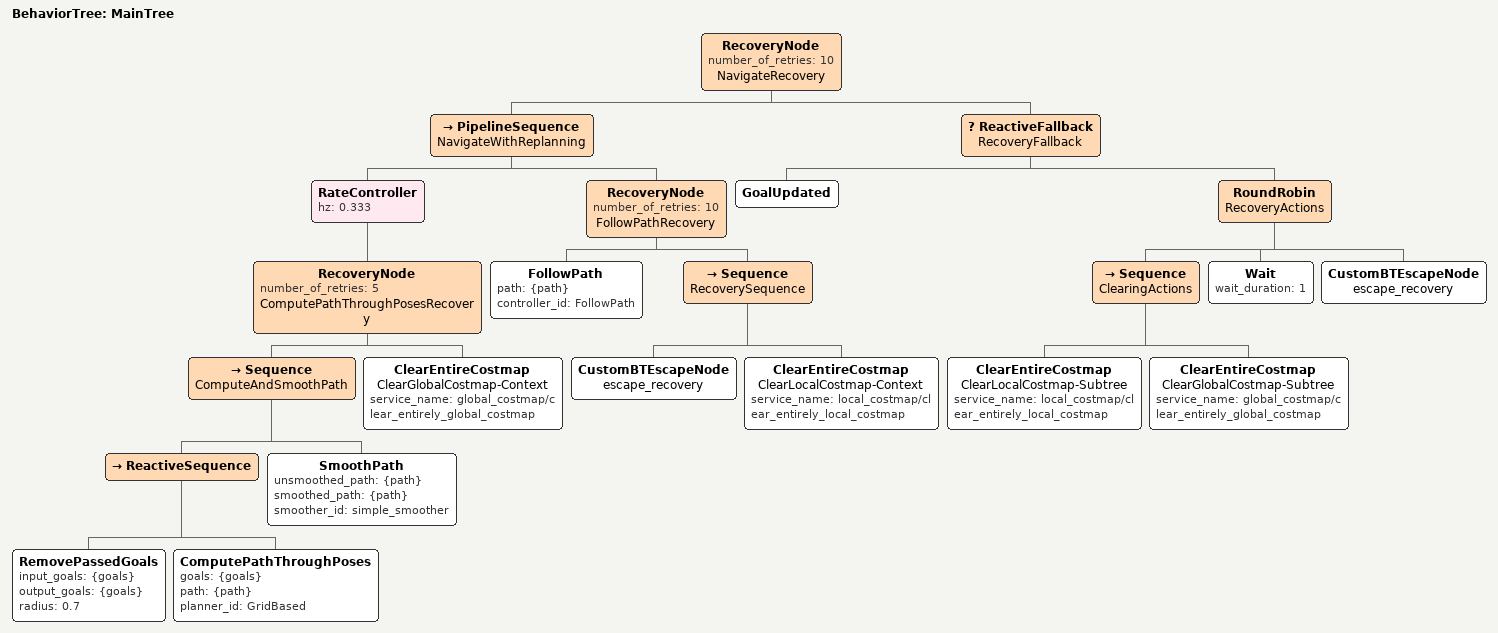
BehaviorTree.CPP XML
<root main_tree_to_execute="MainTree">
  <BehaviorTree ID="MainTree">
    <RecoveryNode number_of_retries="10" name="NavigateRecovery">
      <PipelineSequence name="NavigateWithReplanning">
        <RateController hz="0.333">
          <RecoveryNode number_of_retries="5" name="ComputePathThroughPosesRecovery">
            <Sequence name="ComputeAndSmoothPath">
              <ReactiveSequence>
                <RemovePassedGoals input_goals="{goals}" output_goals="{goals}" radius="0.7"/>
                <ComputePathThroughPoses goals="{goals}" path="{path}" planner_id="GridBased"/>
              </ReactiveSequence>
              <SmoothPath unsmoothed_path="{path}" smoothed_path="{path}" smoother_id="simple_smoother"/>
            </Sequence>
            <ClearEntireCostmap name="ClearGlobalCostmap-Context" service_name="global_costmap/clear_entirely_global_costmap"/>
          </RecoveryNode>
        </RateController>

        <RecoveryNode number_of_retries="10" name="FollowPathRecovery">
          <FollowPath path="{path}" controller_id="FollowPath"/>
          <Sequence name="RecoverySequence">
            <CustomBTEscapeNode name="escape_recovery"/>
            <ClearEntireCostmap name="ClearLocalCostmap-Context" service_name="local_costmap/clear_entirely_local_costmap"/>
          </Sequence>
        </RecoveryNode>
      </PipelineSequence>

      <ReactiveFallback name="RecoveryFallback">
        <GoalUpdated/>
        <RoundRobin name="RecoveryActions">
          <Sequence name="ClearingActions">
            <ClearEntireCostmap name="ClearLocalCostmap-Subtree" service_name="local_costmap/clear_entirely_local_costmap"/>
            <ClearEntireCostmap name="ClearGlobalCostmap-Subtree" service_name="global_costmap/clear_entirely_global_costmap"/>
          </Sequence>
          <Wait wait_duration="1"/>
          <CustomBTEscapeNode name="escape_recovery"/>
        </RoundRobin>
      </ReactiveFallback>
    </RecoveryNode>
  </BehaviorTree>
</root>
